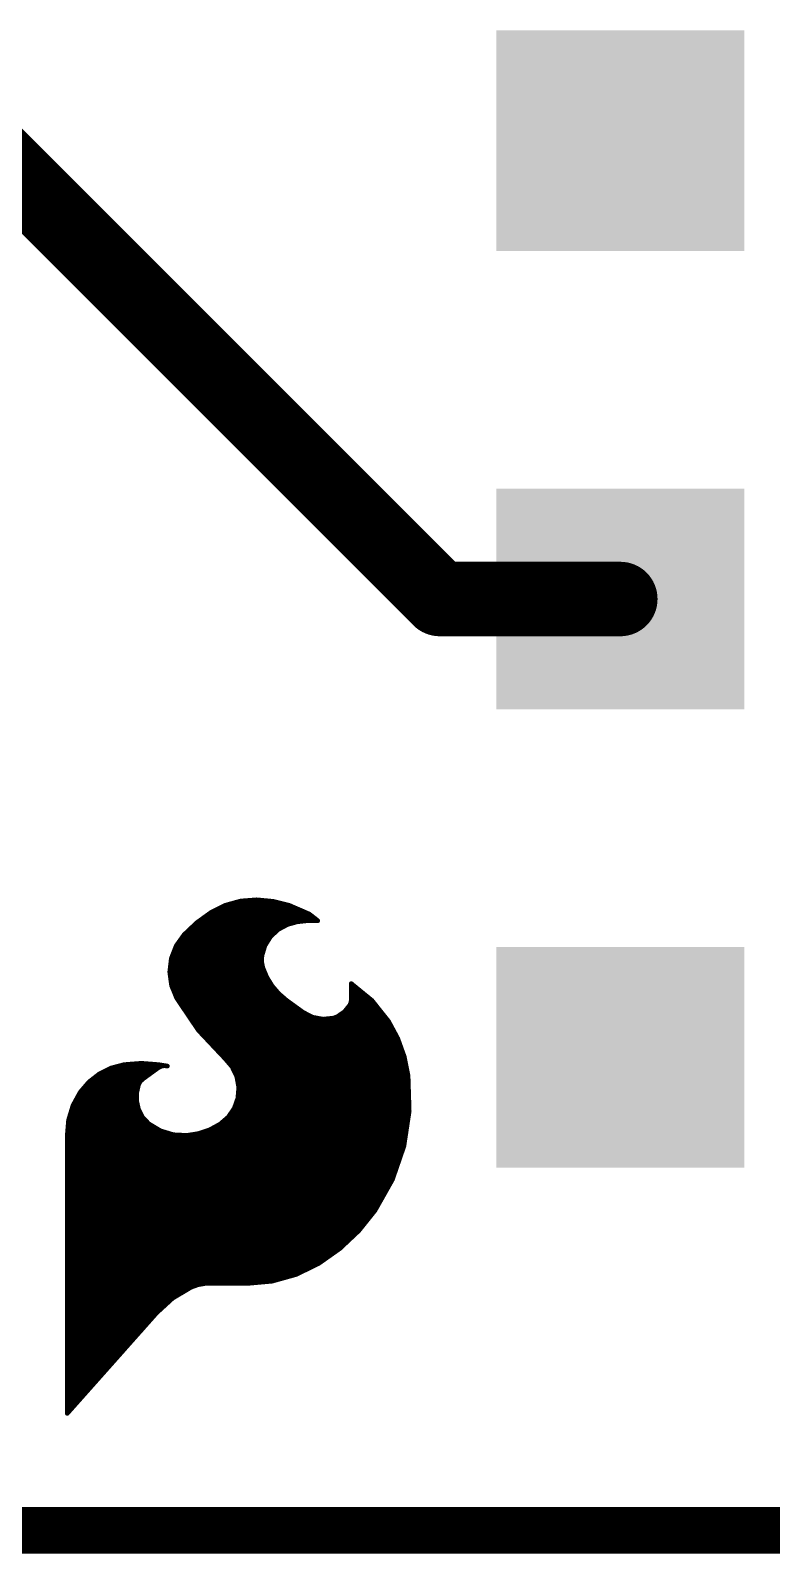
# Model space of a CAD drawing. Extents: x -128 to 56, y -3 to 18.
# Drawn here: x 44.76 to 48.8, y -0.13 to 8.18 of the extents above; entities that cross this region are included whole.
import ezdxf

# ---------------------------------------------------------------- set-up
doc = ezdxf.new("R2010")
doc.units = 0
for name, color, linetype in [('1', 12, 'CONTINUOUS'), ('16', 132, 'CONTINUOUS'), ('20', 53, 'CONTINUOUS'), ('21', 53, 'CONTINUOUS'), ('23', 53, 'CONTINUOUS'), ('29', 253, 'CONTINUOUS'), ('31', 253, 'CONTINUOUS')]:
    doc.layers.add(name, color=color, linetype=linetype)

# ---------------------------------------------------------------- blocks, each defined once
blk = doc.blocks.new('RECT')
blk.add_solid([(-0.5, -0.5), (0.5, -0.5), (-0.5, 0.5), (0.5, 0.5)])

msp = doc.modelspace()

# ---------------------------------------------------------------- linework, layer by layer
at = {"layer": '1'}
for points, const_width in [([(44.45, 7.62), (46.99, 5.08)], 0.4064), ([(46.99, 5.08), (47.975, 5.08)], 0.4064), ([(54.61, 0), (0, 0)], 0.254)]:
    msp.add_lwpolyline(points, dxfattribs=dict(at, const_width=const_width))
at = {"layer": '1', "const_width": 0.2032}
for points in [[(46.99, 5.1816, 1), (46.99, 4.9784)], [(46.9182, 5.0082, 1), (47.0618, 5.1518)], [(47.975, 4.9784, 1), (47.975, 5.1816)]]:
    msp.add_lwpolyline(points, format="xyb", dxfattribs=at)
at = {"layer": '16', "const_width": 0.254}
msp.add_lwpolyline([(54.61, 0), (0, 0)], dxfattribs=at)
at = {"layer": '20', "const_width": 0.2032}
msp.add_lwpolyline([(0, 0), (54.61, 0)], dxfattribs=at)
at = {"layer": '21', "const_width": 0.0254}
for points in [[(45.8209, 3.4094), (45.7429, 3.3706)], [(45.8092, 3.4036), (46.181, 3.4036)], [(45.9049, 3.4326), (45.8209, 3.4094)], [(45.892, 3.429), (46.0884, 3.429)], [(45.9918, 3.4392), (45.9049, 3.4326)], [(46.0819, 3.4306), (45.9918, 3.4392)], [(46.1696, 3.4087), (46.0819, 3.4306)], [(46.1925, 3.3985), (46.1696, 3.4087)], [(46.2281, 3.3833), (46.1925, 3.3985)], [(45.6652, 3.3146), (45.5956, 3.2487)], [(45.7429, 3.3706), (45.6652, 3.3146)], [(45.683, 3.3274), (46.322, 3.3274)], [(45.7182, 3.3528), (46.2893, 3.3528)], [(45.7582, 3.3782), (46.2397, 3.3782)], [(46.1595, 3.3045), (46.2107, 3.319)], [(46.2107, 3.319), (46.2636, 3.3249)], [(46.2785, 3.3612), (46.2281, 3.3833)], [(46.2636, 3.3249), (46.3246, 3.3249)], [(46.322, 3.3274), (46.2785, 3.3612)], [(46.3245, 3.3249), (46.322, 3.3274)], [(46.3246, 3.3249), (46.3245, 3.3249)], [(45.5956, 3.2487), (45.5525, 3.1883)], [(45.5982, 3.2512), (46.0806, 3.2512)], [(45.6251, 3.2766), (46.1077, 3.2766)], [(45.6519, 3.302), (46.1548, 3.302)], [(46.0364, 3.1894), (46.0667, 3.2383)], [(46.0667, 3.2383), (46.1087, 3.2775)], [(46.1087, 3.2775), (46.1595, 3.3045)], [(45.5525, 3.1883), (45.5257, 3.1191)], [(45.5375, 3.1496), (46.0244, 3.1496)], [(45.5473, 3.175), (46.032, 3.175)], [(45.5611, 3.2004), (46.0432, 3.2004)], [(45.5792, 3.2258), (46.059, 3.2258)], [(46.0198, 3.1344), (46.0364, 3.1894)], [(45.5257, 3.1191), (45.5171, 3.0454)], [(45.5204, 3.0734), (46.0239, 3.0734)], [(45.5233, 3.0988), (46.0188, 3.0988)], [(45.5277, 3.1242), (46.0194, 3.1242)], [(46.0184, 3.101), (46.0198, 3.1344)], [(46.0249, 3.0683), (46.0184, 3.101)], [(46.0464, 3.0168), (46.0249, 3.0683)], [(45.5171, 3.0454), (45.527, 2.9719)], [(45.5174, 3.048), (46.0334, 3.048)], [(45.5202, 3.0226), (46.044, 3.0226)], [(45.5236, 2.9972), (46.0585, 2.9972)], [(46.0757, 2.9693), (46.0464, 3.0168)], [(46.6201, 2.8899), (46.5075, 2.982)], [(46.5075, 2.982), (46.5075, 2.8931)], [(45.527, 2.9719), (45.555, 2.9032)], [(45.5271, 2.9718), (46.0742, 2.9718)], [(45.5374, 2.9464), (46.0953, 2.9464)], [(45.5478, 2.921), (46.1189, 2.921)], [(45.555, 2.9032), (45.6736, 2.7274)], [(45.5601, 2.8956), (46.1485, 2.8956)], [(46.112, 2.9269), (46.0757, 2.9693)], [(46.1544, 2.8905), (46.112, 2.9269)], [(46.5075, 2.9718), (46.52, 2.9718)], [(46.5075, 2.9464), (46.551, 2.9464)], [(46.5075, 2.921), (46.5821, 2.921)], [(46.5075, 2.8956), (46.6131, 2.8956)], [(45.5773, 2.8702), (46.1825, 2.8702)], [(45.5944, 2.8448), (46.2177, 2.8448)], [(45.6115, 2.8194), (46.2558, 2.8194)], [(46.2458, 2.8245), (46.1544, 2.8905)], [(46.2971, 2.7983), (46.2458, 2.8245)], [(46.4702, 2.8284), (46.4313, 2.8016)], [(46.4571, 2.8194), (46.6763, 2.8194)], [(46.4998, 2.8651), (46.4702, 2.8284)], [(46.4834, 2.8448), (46.656, 2.8448)], [(46.5055, 2.8786), (46.4998, 2.8651)], [(46.502, 2.8702), (46.6358, 2.8702)], [(46.5075, 2.8931), (46.5055, 2.8786)], [(46.7107, 2.7762), (46.6201, 2.8899)], [(45.6287, 2.794), (46.3204, 2.794)], [(45.6458, 2.7686), (46.7148, 2.7686)], [(45.6629, 2.7432), (46.7284, 2.7432)], [(46.3537, 2.7879), (46.2971, 2.7983)], [(46.4109, 2.794), (46.3537, 2.7879)], [(46.4313, 2.8016), (46.4109, 2.794)], [(46.4109, 2.794), (46.6965, 2.794)], [(46.7608, 2.6828), (46.7107, 2.7762)], [(45.6736, 2.7274), (45.8191, 2.573)], [(45.6826, 2.7178), (46.742, 2.7178)], [(45.7066, 2.6924), (46.7557, 2.6924)], [(45.7305, 2.667), (46.7665, 2.667)], [(46.7966, 2.583), (46.7608, 2.6828)], [(45.7544, 2.6416), (46.7756, 2.6416)], [(45.7784, 2.6162), (46.7847, 2.6162)], [(45.8023, 2.5908), (46.7938, 2.5908)], [(45.8191, 2.573), (45.8574, 2.5281)], [(45.8256, 2.5654), (46.8001, 2.5654)], [(46.8173, 2.479), (46.7966, 2.583)], [(45.1332, 2.4895), (45.0762, 2.4451)], [(45.1328, 2.4892), (45.4079, 2.4892)], [(45.198, 2.5216), (45.1332, 2.4895)], [(45.1839, 2.5146), (45.4429, 2.5146)], [(45.2679, 2.54), (45.198, 2.5216)], [(45.3619, 2.5474), (45.2679, 2.54)], [(45.2679, 2.54), (45.4559, 2.54)], [(45.4559, 2.54), (45.3619, 2.5474)], [(45.3695, 2.4613), (45.4534, 2.5222)], [(45.4534, 2.5222), (45.4691, 2.5306)], [(45.5042, 2.5324), (45.4559, 2.54)], [(45.4691, 2.5306), (45.4865, 2.5341)], [(45.4865, 2.5341), (45.5042, 2.5324)], [(45.8472, 2.54), (46.8052, 2.54)], [(45.8574, 2.5281), (45.8829, 2.4748)], [(45.8638, 2.5146), (46.8102, 2.5146)], [(45.876, 2.4892), (46.8153, 2.4892)], [(45.0762, 2.4451), (45.0292, 2.3901)], [(45.0488, 2.413), (45.3427, 2.413)], [(45.0705, 2.4384), (45.3507, 2.4384)], [(45.1002, 2.4638), (45.3729, 2.4638)], [(45.3368, 2.3863), (45.3467, 2.4308)], [(45.3467, 2.4308), (45.3557, 2.4479)], [(45.3557, 2.4479), (45.3695, 2.4613)], [(45.8829, 2.4748), (45.8936, 2.4167)], [(45.8849, 2.4638), (46.8178, 2.4638)], [(45.8936, 2.4167), (45.889, 2.3578)], [(45.8896, 2.4384), (46.8186, 2.4384)], [(45.8934, 2.413), (46.8194, 2.413)], [(46.8233, 2.2862), (46.8173, 2.479)], [(44.9891, 2.3169), (44.9651, 2.237)], [(45.0292, 2.3901), (44.9891, 2.3169)], [(45, 2.3368), (45.3376, 2.3368)], [(45.0139, 2.3622), (45.3368, 2.3622)], [(45.0278, 2.3876), (45.3371, 2.3876)], [(45.3368, 2.3407), (45.3368, 2.3863)], [(45.3467, 2.2962), (45.3368, 2.3407)], [(45.889, 2.3578), (45.8694, 2.3021)], [(45.8816, 2.3368), (46.8218, 2.3368)], [(45.8894, 2.3622), (46.821, 2.3622)], [(45.8914, 2.3876), (46.8202, 2.3876)], [(44.9651, 2.237), (44.9581, 2.1539)], [(44.9649, 2.2352), (45.3857, 2.2352)], [(44.9721, 2.2606), (45.3649, 2.2606)], [(44.9798, 2.286), (45.3519, 2.286)], [(44.9874, 2.3114), (45.3433, 2.3114)], [(45.3689, 2.2528), (45.3467, 2.2962)], [(45.4026, 2.2174), (45.3689, 2.2528)], [(45.836, 2.2534), (45.7912, 2.2149)], [(45.8149, 2.2352), (46.8156, 2.2352)], [(45.8694, 2.3021), (45.836, 2.2534)], [(45.841, 2.2606), (46.8195, 2.2606)], [(45.8584, 2.286), (46.8233, 2.286)], [(45.8727, 2.3114), (46.8225, 2.3114)], [(46.7945, 2.0955), (46.8233, 2.2862)], [(44.9581, 2.1539), (44.9581, 0.6375)], [(44.9585, 2.159), (45.5322, 2.159)], [(44.9607, 2.1844), (45.4574, 2.1844)], [(44.9628, 2.2098), (45.4152, 2.2098)], [(45.466, 2.1792), (45.4026, 2.2174)], [(45.5368, 2.1576), (45.466, 2.1792)], [(45.6108, 2.1539), (45.5368, 2.1576)], [(45.6741, 2.164), (45.6108, 2.1539)], [(45.6428, 2.159), (46.8041, 2.159)], [(45.7348, 2.1845), (45.6741, 2.164)], [(45.7345, 2.1844), (46.8079, 2.1844)], [(45.7912, 2.2149), (45.7348, 2.1845)], [(45.7817, 2.2098), (46.8118, 2.2098)], [(44.9581, 2.1336), (46.8002, 2.1336)], [(44.9581, 2.1082), (46.7964, 2.1082)], [(44.9581, 2.0828), (46.7901, 2.0828)], [(46.7317, 1.9131), (46.7945, 2.0955)], [(44.9581, 2.0574), (46.7814, 2.0574)], [(44.9581, 2.032), (46.7726, 2.032)], [(44.9581, 2.0066), (46.7639, 2.0066)], [(44.9581, 1.9812), (46.7551, 1.9812)], [(44.9581, 1.9558), (46.7464, 1.9558)], [(44.9581, 1.9304), (46.7376, 1.9304)], [(44.9581, 1.905), (46.7271, 1.905)], [(46.637, 1.745), (46.7317, 1.9131)], [(44.9581, 1.8796), (46.7128, 1.8796)], [(44.9581, 1.8542), (46.6985, 1.8542)], [(44.9581, 1.8288), (46.6842, 1.8288)], [(44.9581, 1.8034), (46.6699, 1.8034)], [(44.9581, 1.778), (46.6556, 1.778)], [(44.9581, 1.7526), (46.6413, 1.7526)], [(46.5486, 1.6343), (46.637, 1.745)], [(44.9581, 1.7272), (46.6228, 1.7272)], [(44.9581, 1.7018), (46.6025, 1.7018)], [(44.9581, 1.6764), (46.5822, 1.6764)], [(44.9581, 1.651), (46.5619, 1.651)], [(44.9581, 1.6256), (46.5393, 1.6256)], [(44.9581, 1.6002), (46.5124, 1.6002)], [(44.9581, 1.5748), (46.4854, 1.5748)], [(46.4454, 1.5371), (46.5486, 1.6343)], [(44.9581, 1.5494), (46.4585, 1.5494)], [(44.9581, 1.524), (46.4269, 1.524)], [(44.9581, 1.4986), (46.3909, 1.4986)], [(46.3297, 1.4554), (46.4454, 1.5371)], [(44.9581, 1.4732), (46.3549, 1.4732)], [(44.9581, 1.4478), (46.3141, 1.4478)], [(44.9581, 1.4224), (46.262, 1.4224)], [(46.2067, 1.3954), (46.3297, 1.4554)], [(44.9581, 1.397), (46.2099, 1.397)], [(44.9581, 1.3716), (46.1214, 1.3716)], [(44.9581, 1.3462), (45.9385, 1.3462)], [(44.9581, 1.3208), (45.6251, 1.3208)], [(45.5325, 1.2657), (45.6337, 1.3259)], [(45.6337, 1.3259), (45.6709, 1.3394)], [(45.6709, 1.3394), (45.7099, 1.3462)], [(45.7099, 1.3462), (45.9385, 1.3462)], [(45.9385, 1.3462), (46.0748, 1.3586)], [(46.0748, 1.3586), (46.2067, 1.3954)], [(44.9581, 1.2954), (45.5824, 1.2954)], [(44.9581, 1.27), (45.5397, 1.27)], [(44.9581, 1.2446), (45.5094, 1.2446)], [(45.4457, 1.1862), (45.5325, 1.2657)], [(44.9581, 1.2192), (45.4817, 1.2192)], [(44.9581, 1.1938), (45.454, 1.1938)], [(44.9581, 0.6375), (45.4457, 1.1862)], [(44.9581, 1.1684), (45.4299, 1.1684)], [(44.9581, 1.143), (45.4073, 1.143)], [(44.9581, 1.1176), (45.3847, 1.1176)], [(44.9581, 1.0922), (45.3622, 1.0922)], [(44.9581, 1.0668), (45.3396, 1.0668)], [(44.9581, 1.0414), (45.317, 1.0414)], [(44.9581, 1.016), (45.2945, 1.016)], [(44.9581, 0.9906), (45.2719, 0.9906)], [(44.9581, 0.9652), (45.2493, 0.9652)], [(44.9581, 0.9398), (45.2267, 0.9398)], [(44.9581, 0.9144), (45.2042, 0.9144)], [(44.9581, 0.889), (45.1816, 0.889)], [(44.9581, 0.8636), (45.159, 0.8636)], [(44.9581, 0.8382), (45.1365, 0.8382)], [(44.9581, 0.8128), (45.1139, 0.8128)], [(44.9581, 0.7874), (45.0913, 0.7874)], [(44.9581, 0.762), (45.0687, 0.762)], [(44.9581, 0.7366), (45.0462, 0.7366)], [(44.9581, 0.7112), (45.0236, 0.7112)], [(44.9581, 0.6858), (45.001, 0.6858)], [(44.9581, 0.6604), (44.9784, 0.6604)]]:
    msp.add_lwpolyline(points, dxfattribs=at)
at = {"layer": '21', "const_width": 0.0127}
for points in [[(45.8092, 3.4099, 1), (45.8092, 3.3973)], [(45.8192, 3.4155, 1), (45.8226, 3.4033)], [(45.8237, 3.4037, 1), (45.8181, 3.4151)], [(45.892, 3.4354, 1), (45.892, 3.4227)], [(45.9044, 3.4389, 1), (45.9054, 3.4262)], [(45.9066, 3.4265, 1), (45.9032, 3.4387)], [(45.9924, 3.4455, 1), (45.9912, 3.4329)], [(45.9923, 3.4329, 1), (45.9913, 3.4455)], [(46.0834, 3.4368, 1), (46.0803, 3.4245)], [(46.0812, 3.4243, 1), (46.0825, 3.437)], [(46.0884, 3.4227, 1), (46.0884, 3.4354)], [(46.1722, 3.4145, 1), (46.167, 3.4029)], [(46.1681, 3.4025, 1), (46.1711, 3.4149)], [(46.181, 3.3973, 1), (46.181, 3.4099)], [(46.195, 3.4043, 1), (46.19, 3.3927)], [(46.1899, 3.3927, 1), (46.1951, 3.4043)], [(45.6615, 3.3197, 1), (45.6689, 3.3094)], [(45.6696, 3.3099, 1), (45.6608, 3.3192)], [(45.683, 3.3338, 1), (45.683, 3.3211)], [(45.7182, 3.3592, 1), (45.7182, 3.3465)], [(45.7401, 3.3763, 1), (45.7457, 3.3649)], [(45.7466, 3.3654, 1), (45.7392, 3.3758)], [(45.7582, 3.3845, 1), (45.7582, 3.3719)], [(46.21, 3.3253, 1), (46.2114, 3.3127)], [(46.2124, 3.3129, 1), (46.209, 3.3251)], [(46.2306, 3.3891, 1), (46.2256, 3.3775)], [(46.2256, 3.3775, 1), (46.2306, 3.3891)], [(46.2397, 3.3719, 1), (46.2397, 3.3845)], [(46.2636, 3.3312, 1), (46.2636, 3.3186)], [(46.2643, 3.3186, 1), (46.2629, 3.3312)], [(46.2824, 3.3662, 1), (46.2746, 3.3562)], [(46.276, 3.3554, 1), (46.2811, 3.367)], [(46.2893, 3.3465, 1), (46.2893, 3.3592)], [(46.3265, 3.3319, 1), (46.3175, 3.3229)], [(46.3181, 3.3224, 1), (46.3259, 3.3324)], [(46.3245, 3.3312, 1), (46.3245, 3.3186)], [(46.32, 3.3204, 1), (46.329, 3.3294)], [(46.322, 3.3211, 1), (46.322, 3.3338)], [(46.3246, 3.3186, 1), (46.3246, 3.3312)], [(46.3246, 3.3186, 1), (46.3246, 3.3312)], [(45.5912, 3.2533, 1), (45.6, 3.2441)], [(45.6008, 3.245, 1), (45.5904, 3.2524)], [(45.5982, 3.2576, 1), (45.5982, 3.2449)], [(45.6251, 3.283, 1), (45.6251, 3.2703)], [(45.6519, 3.3083, 1), (45.6519, 3.2957)], [(46.0624, 3.2429, 1), (46.0711, 3.2336)], [(46.0721, 3.2349, 1), (46.0613, 3.2416)], [(46.0806, 3.2449, 1), (46.0806, 3.2576)], [(46.1058, 3.2831, 1), (46.1117, 3.2719)], [(46.1131, 3.2729, 1), (46.1044, 3.2822)], [(46.1077, 3.2703, 1), (46.1077, 3.283)], [(46.1578, 3.3106, 1), (46.1612, 3.2984)], [(46.1548, 3.2957, 1), (46.1548, 3.3083)], [(46.1625, 3.2989, 1), (46.1565, 3.3101)], [(45.5375, 3.1559, 1), (45.5375, 3.1433)], [(45.5473, 3.1814, 1), (45.5473, 3.1687)], [(45.5473, 3.192, 1), (45.5576, 3.1846)], [(45.5584, 3.186, 1), (45.5465, 3.1906)], [(45.5611, 3.2067, 1), (45.5611, 3.1941)], [(45.5792, 3.2321, 1), (45.5792, 3.2195)], [(46.0244, 3.1433, 1), (46.0244, 3.1559)], [(46.031, 3.1928, 1), (46.0418, 3.1861)], [(46.0425, 3.1876, 1), (46.0303, 3.1913)], [(46.032, 3.1687, 1), (46.032, 3.1814)], [(46.0432, 3.1941, 1), (46.0432, 3.2067)], [(46.059, 3.2195, 1), (46.059, 3.2321)], [(45.5204, 3.0798, 1), (45.5204, 3.0671)], [(45.5233, 3.1052, 1), (45.5233, 3.0925)], [(45.532, 3.1184, 1), (45.5194, 3.1199)], [(45.5198, 3.1214, 1), (45.5317, 3.1168)], [(45.5277, 3.1305, 1), (45.5277, 3.1179)], [(46.012, 3.1013, 1), (46.0247, 3.1008)], [(46.0246, 3.1023, 1), (46.0122, 3.0998)], [(46.0137, 3.1362, 1), (46.0259, 3.1326)], [(46.0261, 3.1341, 1), (46.0135, 3.1347)], [(46.0308, 3.0707, 1), (46.019, 3.0659)], [(46.0187, 3.0671, 1), (46.0311, 3.0695)], [(46.0188, 3.0925, 1), (46.0188, 3.1052)], [(46.0194, 3.1179, 1), (46.0194, 3.1305)], [(46.0239, 3.0671, 1), (46.0239, 3.0798)], [(45.5234, 3.0463, 1), (45.5108, 3.0446)], [(45.5108, 3.0462, 1), (45.5234, 3.0447)], [(45.5174, 3.0543, 1), (45.5174, 3.0417)], [(45.5202, 3.029, 1), (45.5202, 3.0163)], [(45.5236, 3.0036, 1), (45.5236, 2.9909)], [(46.0334, 3.0417, 1), (46.0334, 3.0543)], [(46.0518, 3.0201, 1), (46.041, 3.0135)], [(46.0405, 3.0143, 1), (46.0522, 3.0192)], [(46.044, 3.0163, 1), (46.044, 3.029)], [(46.0585, 2.9909, 1), (46.0585, 3.0036)], [(46.5115, 2.9869, 1), (46.5035, 2.9771)], [(46.5138, 2.982, 1), (46.5012, 2.982)], [(45.5329, 2.9743, 1), (45.5212, 2.9695)], [(45.5271, 2.9781, 1), (45.5271, 2.9655)], [(45.5207, 2.9711, 1), (45.5333, 2.9728)], [(45.5374, 2.9527, 1), (45.5374, 2.9401)], [(45.5478, 2.9274, 1), (45.5478, 2.9147)], [(45.5603, 2.9068, 1), (45.5497, 2.8996)], [(45.5491, 2.9008, 1), (45.5609, 2.9056)], [(45.5601, 2.9019, 1), (45.5601, 2.8893)], [(46.0805, 2.9734, 1), (46.0709, 2.9652)], [(46.0703, 2.966, 1), (46.0811, 2.9726)], [(46.0742, 2.9655, 1), (46.0742, 2.9781)], [(46.0953, 2.9401, 1), (46.0953, 2.9527)], [(46.1162, 2.9317, 1), (46.1079, 2.9221)], [(46.1072, 2.9228, 1), (46.1169, 2.931)], [(46.1189, 2.9147, 1), (46.1189, 2.9274)], [(46.1485, 2.8893, 1), (46.1485, 2.9019)], [(46.5075, 2.9781, 1), (46.5075, 2.9655)], [(46.5075, 2.9527, 1), (46.5075, 2.9401)], [(46.5075, 2.9274, 1), (46.5075, 2.9147)], [(46.5075, 2.9019, 1), (46.5075, 2.8893)], [(46.52, 2.9655, 1), (46.52, 2.9781)], [(46.551, 2.9401, 1), (46.551, 2.9527)], [(46.5821, 2.9147, 1), (46.5821, 2.9274)], [(46.6131, 2.8893, 1), (46.6131, 2.9019)], [(45.5773, 2.8765, 1), (45.5773, 2.8639)], [(45.5944, 2.8512, 1), (45.5944, 2.8385)], [(45.6115, 2.8258, 1), (45.6115, 2.8131)], [(46.1581, 2.8956, 1), (46.1507, 2.8854)], [(46.1503, 2.8857, 1), (46.1585, 2.8953)], [(46.1825, 2.8639, 1), (46.1825, 2.8765)], [(46.2177, 2.8385, 1), (46.2177, 2.8512)], [(46.2487, 2.8302, 1), (46.2429, 2.8188)], [(46.2421, 2.8194, 1), (46.2495, 2.8296)], [(46.2558, 2.8131, 1), (46.2558, 2.8258)], [(46.4571, 2.8258, 1), (46.4571, 2.8131)], [(46.4652, 2.8324, 1), (46.4751, 2.8244)], [(46.4738, 2.8231, 1), (46.4666, 2.8336)], [(46.4834, 2.8512, 1), (46.4834, 2.8385)], [(46.494, 2.8676, 1), (46.5056, 2.8626)], [(46.5047, 2.8611, 1), (46.4949, 2.8691)], [(46.502, 2.8765, 1), (46.502, 2.8639)], [(46.4992, 2.8794, 1), (46.5118, 2.8777)], [(46.5114, 2.8761, 1), (46.4997, 2.8811)], [(46.5138, 2.8922, 1), (46.5012, 2.894)], [(46.5012, 2.8931, 1), (46.5138, 2.8931)], [(46.625, 2.8939, 1), (46.6151, 2.886)], [(46.616, 2.885, 1), (46.6241, 2.8948)], [(46.6358, 2.8639, 1), (46.6358, 2.8765)], [(46.656, 2.8385, 1), (46.656, 2.8512)], [(46.6763, 2.8131, 1), (46.6763, 2.8258)], [(45.6287, 2.8003, 1), (45.6287, 2.7877)], [(45.6458, 2.775, 1), (45.6458, 2.7623)], [(45.6629, 2.7496, 1), (45.6629, 2.7369)], [(46.2982, 2.8046, 1), (46.2959, 2.7921)], [(46.2942, 2.7927, 1), (46.3, 2.804)], [(46.3204, 2.7877, 1), (46.3204, 2.8003)], [(46.353, 2.7942, 1), (46.3543, 2.7815)], [(46.3525, 2.7816, 1), (46.3548, 2.7941)], [(46.4109, 2.8003, 1), (46.4109, 2.7877)], [(46.4087, 2.8, 1), (46.4131, 2.788)], [(46.4116, 2.7877, 1), (46.4102, 2.8003)], [(46.4277, 2.8068, 1), (46.4349, 2.7964)], [(46.4335, 2.7956, 1), (46.4291, 2.8076)], [(46.6965, 2.7877, 1), (46.6965, 2.8003)], [(46.7163, 2.7792, 1), (46.7051, 2.7732)], [(46.7057, 2.7722, 1), (46.7157, 2.7802)], [(46.7148, 2.7623, 1), (46.7148, 2.775)], [(46.7284, 2.7369, 1), (46.7284, 2.7496)], [(45.6782, 2.7317, 1), (45.669, 2.723)], [(45.6684, 2.7238, 1), (45.6789, 2.7309)], [(45.6826, 2.7241, 1), (45.6826, 2.7115)], [(45.7066, 2.6987, 1), (45.7066, 2.6861)], [(45.7305, 2.6734, 1), (45.7305, 2.6607)], [(46.742, 2.7115, 1), (46.742, 2.7241)], [(46.7668, 2.6849, 1), (46.7549, 2.6806)], [(46.7552, 2.6798, 1), (46.7664, 2.6858)], [(46.7557, 2.6861, 1), (46.7557, 2.6987)], [(46.7665, 2.6607, 1), (46.7665, 2.6734)], [(45.7544, 2.6479, 1), (45.7544, 2.6353)], [(45.7784, 2.6225, 1), (45.7784, 2.6099)], [(45.8023, 2.5972, 1), (45.8023, 2.5845)], [(45.8239, 2.5771, 1), (45.8143, 2.5689)], [(45.8145, 2.5686, 1), (45.8237, 2.5774)], [(45.8256, 2.5717, 1), (45.8256, 2.5591)], [(46.7756, 2.6353, 1), (46.7756, 2.6479)], [(46.7847, 2.6099, 1), (46.7847, 2.6225)], [(46.8029, 2.5842, 1), (46.7904, 2.5817)], [(46.7907, 2.5808, 1), (46.8026, 2.5851)], [(46.7938, 2.5845, 1), (46.7938, 2.5972)], [(46.8001, 2.5591, 1), (46.8001, 2.5717)], [(45.1328, 2.4956, 1), (45.1328, 2.4829)], [(45.1304, 2.4952, 1), (45.136, 2.4838)], [(45.1371, 2.4845, 1), (45.1293, 2.4945)], [(45.1839, 2.521, 1), (45.1839, 2.5083)], [(45.1964, 2.5277, 1), (45.1996, 2.5154)], [(45.2008, 2.5159, 1), (45.1952, 2.5273)], [(45.2674, 2.5463, 1), (45.2684, 2.5337)], [(45.2679, 2.5463, 1), (45.2679, 2.5337)], [(45.2695, 2.5339, 1), (45.2663, 2.5461)], [(45.3624, 2.5537, 1), (45.3614, 2.541)], [(45.3624, 2.541, 1), (45.3614, 2.5537)], [(45.4079, 2.4829, 1), (45.4079, 2.4956)], [(45.4429, 2.5083, 1), (45.4429, 2.521)], [(45.4504, 2.5278, 1), (45.4564, 2.5166)], [(45.4569, 2.5463, 1), (45.4549, 2.5337)], [(45.4571, 2.5171, 1), (45.4497, 2.5273)], [(45.4554, 2.5337, 1), (45.4564, 2.5463)], [(45.4559, 2.5337, 1), (45.4559, 2.5463)], [(45.4678, 2.5368, 1), (45.4703, 2.5244)], [(45.4721, 2.525, 1), (45.4661, 2.5362)], [(45.4871, 2.5404, 1), (45.4859, 2.5278)], [(45.4878, 2.5279, 1), (45.4852, 2.5403)], [(45.5032, 2.5261, 1), (45.5052, 2.5387)], [(45.5036, 2.5261, 1), (45.5048, 2.5387)], [(45.8472, 2.5463, 1), (45.8472, 2.5337)], [(45.8632, 2.5308, 1), (45.8517, 2.5253)], [(45.8526, 2.5239, 1), (45.8623, 2.5322)], [(45.8638, 2.521, 1), (45.8638, 2.5083)], [(45.876, 2.4956, 1), (45.876, 2.4829)], [(46.8052, 2.5337, 1), (46.8052, 2.5463)], [(46.8102, 2.5083, 1), (46.8102, 2.521)], [(46.8153, 2.4829, 1), (46.8153, 2.4956)], [(45.0488, 2.4194, 1), (45.0488, 2.4067)], [(45.0705, 2.4447, 1), (45.0705, 2.4321)], [(45.0723, 2.4501, 1), (45.0801, 2.4401)], [(45.081, 2.441, 1), (45.0713, 2.4492)], [(45.1002, 2.4701, 1), (45.1002, 2.4575)], [(45.3411, 2.4338, 1), (45.3523, 2.4278)], [(45.3529, 2.4294, 1), (45.3405, 2.4322)], [(45.3427, 2.4067, 1), (45.3427, 2.4194)], [(45.3513, 2.4524, 1), (45.3601, 2.4433)], [(45.3613, 2.4449, 1), (45.3501, 2.4508)], [(45.3507, 2.4321, 1), (45.3507, 2.4447)], [(45.3658, 2.4664, 1), (45.3732, 2.4562)], [(45.3739, 2.4568, 1), (45.3651, 2.4658)], [(45.3729, 2.4575, 1), (45.3729, 2.4701)], [(45.8891, 2.4759, 1), (45.8766, 2.4736)], [(45.8771, 2.472, 1), (45.8886, 2.4775)], [(45.8849, 2.4701, 1), (45.8849, 2.4575)], [(45.8896, 2.4447, 1), (45.8896, 2.4321)], [(45.8934, 2.4194, 1), (45.8934, 2.4067)], [(45.9, 2.4162, 1), (45.8873, 2.4172)], [(45.8874, 2.4155, 1), (45.8999, 2.4178)], [(46.8236, 2.4792, 1), (46.811, 2.4788)], [(46.8111, 2.4778, 1), (46.8235, 2.4802)], [(46.8178, 2.4575, 1), (46.8178, 2.4701)], [(46.8186, 2.4321, 1), (46.8186, 2.4447)], [(46.8194, 2.4067, 1), (46.8194, 2.4194)], [(44.9952, 2.3151, 1), (44.983, 2.3188)], [(45, 2.3432, 1), (45, 2.3305)], [(45.0139, 2.3685, 1), (45.0139, 2.3559)], [(45.0278, 2.3939, 1), (45.0278, 2.3813)], [(45.0244, 2.3942, 1), (45.034, 2.386)], [(45.0348, 2.387, 1), (45.0236, 2.3932)], [(45.3431, 2.3863, 1), (45.3304, 2.3863)], [(45.3304, 2.3407, 1), (45.3431, 2.3407)], [(45.3306, 2.3877, 1), (45.343, 2.3849)], [(45.343, 2.3421, 1), (45.3306, 2.3393)], [(45.3368, 2.3559, 1), (45.3368, 2.3685)], [(45.3371, 2.3813, 1), (45.3371, 2.3939)], [(45.3376, 2.3305, 1), (45.3376, 2.3432)], [(45.8816, 2.3432, 1), (45.8816, 2.3305)], [(45.8827, 2.3583, 1), (45.8954, 2.3573)], [(45.8894, 2.3685, 1), (45.8894, 2.3559)], [(45.895, 2.3557, 1), (45.8831, 2.3599)], [(45.8914, 2.3939, 1), (45.8914, 2.3813)], [(46.8202, 2.3813, 1), (46.8202, 2.3939)], [(46.821, 2.3559, 1), (46.821, 2.3685)], [(46.8218, 2.3305, 1), (46.8218, 2.3432)], [(44.9649, 2.2416, 1), (44.9649, 2.2289)], [(44.9714, 2.2365, 1), (44.9587, 2.2376)], [(44.959, 2.2389, 1), (44.9711, 2.2352)], [(44.9721, 2.267, 1), (44.9721, 2.2543)], [(44.9798, 2.2923, 1), (44.9798, 2.2797)], [(44.9874, 2.3177, 1), (44.9874, 2.3051)], [(44.9835, 2.32, 1), (44.9947, 2.3139)], [(45.3524, 2.2991, 1), (45.341, 2.2933)], [(45.3405, 2.2948, 1), (45.3529, 2.2976)], [(45.3433, 2.3051, 1), (45.3433, 2.3177)], [(45.3519, 2.2797, 1), (45.3519, 2.2923)], [(45.3735, 2.2571, 1), (45.3643, 2.2484)], [(45.3633, 2.2499, 1), (45.3746, 2.2556)], [(45.3649, 2.2543, 1), (45.3649, 2.267)], [(45.3857, 2.2289, 1), (45.3857, 2.2416)], [(45.8149, 2.2416, 1), (45.8149, 2.2289)], [(45.8308, 2.2569, 1), (45.8413, 2.2498)], [(45.8402, 2.2485, 1), (45.8319, 2.2582)], [(45.841, 2.267, 1), (45.841, 2.2543)], [(45.8584, 2.2923, 1), (45.8584, 2.2797)], [(45.8634, 2.3042, 1), (45.8754, 2.3)], [(45.8746, 2.2985, 1), (45.8642, 2.3057)], [(45.8727, 2.3177, 1), (45.8727, 2.3051)], [(46.8156, 2.2289, 1), (46.8156, 2.2416)], [(46.817, 2.286, 1), (46.8297, 2.2864)], [(46.8296, 2.2852, 1), (46.8171, 2.2871)], [(46.8195, 2.2543, 1), (46.8195, 2.267)], [(46.8225, 2.3051, 1), (46.8225, 2.3177)], [(46.8233, 2.2797, 1), (46.8233, 2.2923)], [(44.9518, 2.1544, 1), (44.9644, 2.1534)], [(44.9644, 2.1539, 1), (44.9518, 2.1539)], [(44.9585, 2.1654, 1), (44.9585, 2.1527)], [(44.9607, 2.1907, 1), (44.9607, 2.1781)], [(44.9628, 2.2161, 1), (44.9628, 2.2035)], [(45.4059, 2.2228, 1), (45.3993, 2.212)], [(45.398, 2.213, 1), (45.4072, 2.2218)], [(45.4152, 2.2035, 1), (45.4152, 2.2161)], [(45.4574, 2.1781, 1), (45.4574, 2.1907)], [(45.4679, 2.1853, 1), (45.4642, 2.1731)], [(45.4627, 2.1737, 1), (45.4693, 2.1846)], [(45.5372, 2.1639, 1), (45.5365, 2.1512)], [(45.5322, 2.1527, 1), (45.5322, 2.1654)], [(45.535, 2.1515, 1), (45.5387, 2.1636)], [(45.6098, 2.1602, 1), (45.6118, 2.1476)], [(45.6105, 2.1476, 1), (45.6111, 2.1602)], [(45.6428, 2.1654, 1), (45.6428, 2.1527)], [(45.6721, 2.17, 1), (45.6761, 2.158)], [(45.6751, 2.1577, 1), (45.6731, 2.1702)], [(45.7345, 2.1907, 1), (45.7345, 2.1781)], [(45.7318, 2.1901, 1), (45.7378, 2.1789)], [(45.7368, 2.1785, 1), (45.7328, 2.1905)], [(45.7817, 2.2161, 1), (45.7817, 2.2035)], [(45.7871, 2.2197, 1), (45.7953, 2.2101)], [(45.7942, 2.2093, 1), (45.7882, 2.2205)], [(46.8041, 2.1527, 1), (46.8041, 2.1654)], [(46.8079, 2.1781, 1), (46.8079, 2.1907)], [(46.8118, 2.2035, 1), (46.8118, 2.2161)], [(44.9581, 2.0892, 1), (44.9581, 2.0765)], [(44.9581, 2.1399, 1), (44.9581, 2.1273)], [(44.9581, 2.1145, 1), (44.9581, 2.1019)], [(46.7882, 2.0964, 1), (46.8008, 2.0945)], [(46.8005, 2.0934, 1), (46.7885, 2.0975)], [(46.7901, 2.0765, 1), (46.7901, 2.0892)], [(46.7964, 2.1019, 1), (46.7964, 2.1145)], [(46.8002, 2.1273, 1), (46.8002, 2.1399)], [(44.9581, 2.013, 1), (44.9581, 2.0003)], [(44.9581, 2.0637, 1), (44.9581, 2.0511)], [(44.9581, 2.0383, 1), (44.9581, 2.0257)], [(46.7639, 2.0003, 1), (46.7639, 2.013)], [(46.7726, 2.0257, 1), (46.7726, 2.0383)], [(46.7814, 2.0511, 1), (46.7814, 2.0637)], [(44.9581, 1.9876, 1), (44.9581, 1.9748)], [(44.9581, 1.9622, 1), (44.9581, 1.9494)], [(44.9581, 1.9368, 1), (44.9581, 1.9241)], [(44.9581, 1.9114, 1), (44.9581, 1.8986)], [(46.7257, 1.9151, 1), (46.7377, 1.911)], [(46.7372, 1.91, 1), (46.7261, 1.9162)], [(46.7271, 1.8986, 1), (46.7271, 1.9114)], [(46.7376, 1.9241, 1), (46.7376, 1.9368)], [(46.7464, 1.9494, 1), (46.7464, 1.9622)], [(46.7551, 1.9748, 1), (46.7551, 1.9876)], [(44.9581, 1.886, 1), (44.9581, 1.8733)], [(44.9581, 1.8606, 1), (44.9581, 1.8478)], [(44.9581, 1.8352, 1), (44.9581, 1.8224)], [(46.6842, 1.8224, 1), (46.6842, 1.8352)], [(46.6985, 1.8478, 1), (46.6985, 1.8606)], [(46.7128, 1.8733, 1), (46.7128, 1.886)], [(44.9581, 1.8098, 1), (44.9581, 1.7971)], [(44.9581, 1.7844, 1), (44.9581, 1.7716)], [(44.9581, 1.759, 1), (44.9581, 1.7463)], [(46.6315, 1.7481, 1), (46.6425, 1.7419)], [(46.642, 1.741, 1), (46.632, 1.749)], [(46.6413, 1.7463, 1), (46.6413, 1.759)], [(46.6556, 1.7716, 1), (46.6556, 1.7844)], [(46.6699, 1.7971, 1), (46.6699, 1.8098)], [(44.9581, 1.7336, 1), (44.9581, 1.7208)], [(44.9581, 1.7082, 1), (44.9581, 1.6954)], [(44.9581, 1.6828, 1), (44.9581, 1.6701)], [(44.9581, 1.6574, 1), (44.9581, 1.6446)], [(46.5619, 1.6446, 1), (46.5619, 1.6574)], [(46.5822, 1.6701, 1), (46.5822, 1.6828)], [(46.6025, 1.6954, 1), (46.6025, 1.7082)], [(46.6228, 1.7208, 1), (46.6228, 1.7336)], [(44.9581, 1.632, 1), (44.9581, 1.6193)], [(44.9581, 1.6066, 1), (44.9581, 1.5938)], [(44.9581, 1.5812, 1), (44.9581, 1.5684)], [(46.4854, 1.5684, 1), (46.4854, 1.5812)], [(46.5124, 1.5938, 1), (46.5124, 1.6066)], [(46.5393, 1.6193, 1), (46.5393, 1.632)], [(46.5436, 1.6383, 1), (46.5535, 1.6303)], [(46.5529, 1.6297, 1), (46.5442, 1.6389)], [(44.9581, 1.5558, 1), (44.9581, 1.5431)], [(44.9581, 1.5304, 1), (44.9581, 1.5176)], [(44.9581, 1.505, 1), (44.9581, 1.4923)], [(46.3909, 1.4923, 1), (46.3909, 1.505)], [(46.4269, 1.5176, 1), (46.4269, 1.5304)], [(46.4411, 1.5417, 1), (46.4498, 1.5325)], [(46.4491, 1.5319, 1), (46.4418, 1.5423)], [(46.4585, 1.5431, 1), (46.4585, 1.5558)], [(44.9581, 1.4796, 1), (44.9581, 1.4668)], [(44.9581, 1.4542, 1), (44.9581, 1.4414)], [(44.9581, 1.4288, 1), (44.9581, 1.4161)], [(46.262, 1.4161, 1), (46.262, 1.4288)], [(46.3141, 1.4414, 1), (46.3141, 1.4542)], [(46.326, 1.4606, 1), (46.3334, 1.4502)], [(46.3325, 1.4497, 1), (46.3269, 1.4611)], [(46.3549, 1.4668, 1), (46.3549, 1.4796)], [(44.9581, 1.4034, 1), (44.9581, 1.3906)], [(44.9581, 1.378, 1), (44.9581, 1.3653)], [(44.9581, 1.3526, 1), (44.9581, 1.3398)], [(44.9581, 1.3272, 1), (44.9581, 1.3144)], [(45.6251, 1.3144, 1), (45.6251, 1.3272)], [(45.6315, 1.3319, 1), (45.6359, 1.3199)], [(45.6369, 1.3204, 1), (45.6305, 1.3314)], [(45.6698, 1.3456, 1), (45.672, 1.3331)], [(45.6731, 1.3334, 1), (45.6688, 1.3453)], [(45.7099, 1.3526, 1), (45.7099, 1.3398)], [(45.711, 1.3399, 1), (45.7088, 1.3525)], [(45.9379, 1.3525, 1), (45.9391, 1.3399)], [(45.9385, 1.3398, 1), (45.9385, 1.3526)], [(45.9385, 1.3398, 1), (45.9385, 1.3526)], [(46.0731, 1.3647, 1), (46.0765, 1.3525)], [(46.0754, 1.3523, 1), (46.0742, 1.3649)], [(46.1214, 1.3653, 1), (46.1214, 1.378)], [(46.2039, 1.4011, 1), (46.2094, 1.3897)], [(46.2084, 1.3893, 1), (46.205, 1.4015)], [(46.2099, 1.3906, 1), (46.2099, 1.4034)], [(44.9581, 1.3018, 1), (44.9581, 1.2891)], [(44.9581, 1.2764, 1), (44.9581, 1.2636)], [(44.9581, 1.251, 1), (44.9581, 1.2383)], [(45.5094, 1.2383, 1), (45.5094, 1.251)], [(45.5293, 1.2712, 1), (45.5357, 1.2603)], [(45.5368, 1.2611, 1), (45.5282, 1.2704)], [(45.5397, 1.2636, 1), (45.5397, 1.2764)], [(45.5824, 1.2891, 1), (45.5824, 1.3018)], [(44.9581, 1.2256, 1), (44.9581, 1.2128)], [(44.9581, 1.2002, 1), (44.9581, 1.1874)], [(44.9581, 1.1748, 1), (44.9581, 1.1621)], [(45.4299, 1.1621, 1), (45.4299, 1.1748)], [(45.4414, 1.1909, 1), (45.45, 1.1815)], [(45.4504, 1.182, 1), (45.441, 1.1904)], [(45.454, 1.1874, 1), (45.454, 1.2002)], [(45.4817, 1.2128, 1), (45.4817, 1.2256)], [(44.9581, 1.1494, 1), (44.9581, 1.1366)], [(44.9581, 1.124, 1), (44.9581, 1.1113)], [(44.9581, 1.0986, 1), (44.9581, 1.0858)], [(45.3622, 1.0858, 1), (45.3622, 1.0986)], [(45.3847, 1.1113, 1), (45.3847, 1.124)], [(45.4073, 1.1366, 1), (45.4073, 1.1494)], [(44.9581, 1.0732, 1), (44.9581, 1.0604)], [(44.9581, 1.0478, 1), (44.9581, 1.0351)], [(44.9581, 1.0224, 1), (44.9581, 1.0096)], [(44.9581, 0.997, 1), (44.9581, 0.9843)], [(45.2719, 0.9843, 1), (45.2719, 0.997)], [(45.2945, 1.0096, 1), (45.2945, 1.0224)], [(45.317, 1.0351, 1), (45.317, 1.0478)], [(45.3396, 1.0604, 1), (45.3396, 1.0732)], [(44.9581, 0.9716, 1), (44.9581, 0.9589)], [(44.9581, 0.9462, 1), (44.9581, 0.9335)], [(44.9581, 0.9207, 1), (44.9581, 0.9081)], [(45.2042, 0.9081, 1), (45.2042, 0.9207)], [(45.2267, 0.9335, 1), (45.2267, 0.9462)], [(45.2493, 0.9589, 1), (45.2493, 0.9716)], [(44.9581, 0.87, 1), (44.9581, 0.8573)], [(44.9581, 0.8446, 1), (44.9581, 0.8319)], [(44.9581, 0.8953, 1), (44.9581, 0.8827)], [(45.1365, 0.8319, 1), (45.1365, 0.8446)], [(45.159, 0.8573, 1), (45.159, 0.87)], [(45.1816, 0.8827, 1), (45.1816, 0.8953)], [(44.9581, 0.8192, 1), (44.9581, 0.8065)], [(44.9581, 0.7937, 1), (44.9581, 0.7811)], [(44.9581, 0.7683, 1), (44.9581, 0.7557)], [(44.9581, 0.7429, 1), (44.9581, 0.7303)], [(45.0462, 0.7303, 1), (45.0462, 0.7429)], [(45.0687, 0.7557, 1), (45.0687, 0.7683)], [(45.0913, 0.7811, 1), (45.0913, 0.7937)], [(45.1139, 0.8065, 1), (45.1139, 0.8192)], [(44.9581, 0.7176, 1), (44.9581, 0.7049)], [(44.9581, 0.6922, 1), (44.9581, 0.6795)], [(44.9581, 0.6667, 1), (44.9581, 0.6541)], [(44.9784, 0.6541, 1), (44.9784, 0.6667)], [(45.001, 0.6795, 1), (45.001, 0.6922)], [(45.0236, 0.7049, 1), (45.0236, 0.7176)], [(44.9534, 0.6417, 1), (44.9628, 0.6333)], [(44.9518, 0.6375, 1), (44.9644, 0.6375)]]:
    msp.add_lwpolyline(points, format="xyb", dxfattribs=at)
at = {"layer": '23'}
msp.add_point((44.958, 0.635), dxfattribs=at)

# ---------------------------------------------------------------- block references
at = {"layer": '1', "yscale": 1.15, "rotation": 90}
for p in [(47.975, 7.58), (47.975, 5.08), (47.975, 2.58)]:
    msp.add_blockref('RECT', p, dxfattribs=at)
at = {"layer": '29', "xscale": 1.2032, "yscale": 1.3532, "rotation": 90}
for p in [(47.975, 7.58), (47.975, 5.08), (47.975, 2.58)]:
    msp.add_blockref('RECT', p, dxfattribs=at)
at = {"layer": '31', "yscale": 1.15, "rotation": 90}
for p in [(47.975, 7.58), (47.975, 5.08), (47.975, 2.58)]:
    msp.add_blockref('RECT', p, dxfattribs=at)

doc.saveas('drawing.dxf')
